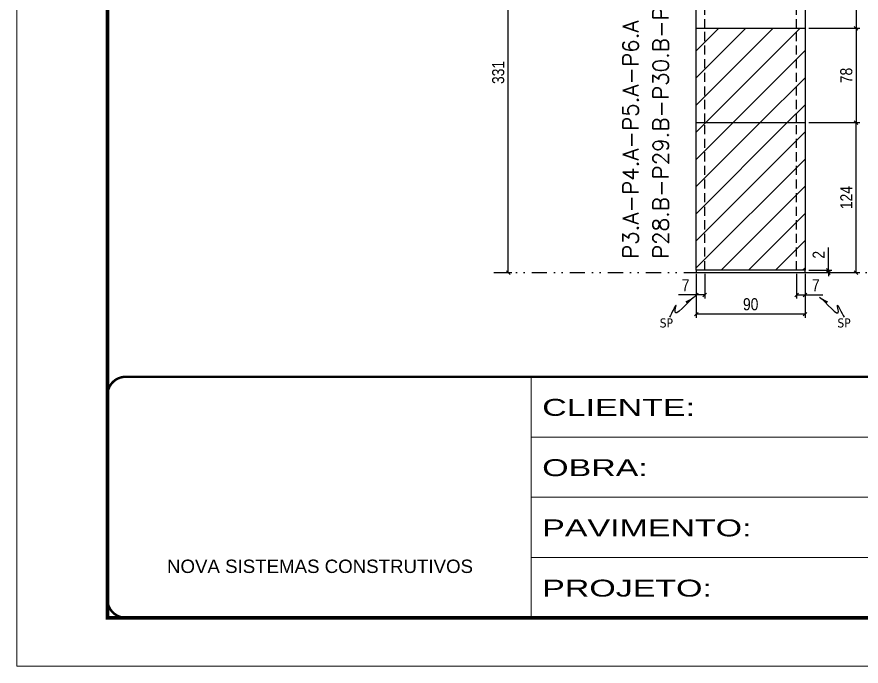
# Model space of a CAD drawing. Extents: x 808 to 7089, y -98 to 17032.
# Drawn here: x 5577 to 6275, y 14834 to 15371 of the extents above; entities that cross this region are included whole.
import ezdxf

# ---------------------------------------------------------------- set-up
doc = ezdxf.new("R2010")
doc.units = 0
for name, pattern in [('CONTINUO', [0]), ('DASHED', [0.75, 0.5, -0.25]), ('DIVIDE2', [0.625, 0.25, -0.125, 0, -0.125, 0, -0.125]), ('HIDDEN', [0.375, 0.25, -0.125])]:
    doc.linetypes.add(name, pattern=pattern)
for name, color, linetype in [('COTA', 241, 'Continuous'), ('Nível', 160, 'Continuous'), ('Painéis', 200, 'Continuous'), ('Sarrafo de Pressão', 42, 'HIDDEN'), ('texto', 7, 'Continuous')]:
    doc.layers.add(name, color=color, linetype=linetype)
for name, color, linetype, lineweight in [('Folhas', 255, 'Continuous', 9), ('REAPROVEITAMENTO', 251, 'Continuous', 9), ('SARRAFO DE PRESSAO', 251, 'DASHED', 9), ('Texto Seção', 7, 'Continuous', 15)]:
    doc.layers.add(name, color=color, linetype=linetype, lineweight=lineweight)
doc.styles.add('ARIAL', font='arial.ttf')
doc.styles.add('COTA TECNICA', font='techl___.ttf', dxfattribs={"height": 10})
doc.styles.add('COTA TECNICA-50', font='techl___.ttf', dxfattribs={"height": 10})
doc.styles.add('REGUA-120', font='ROMANS.shx', dxfattribs={"height": 15})
doc.styles.get("Standard").update_dxf_attribs({"font": 'arial.ttf'})
doc.styles.add('Tecnologia', font='')
doc.styles.get('Tecnologia').set_extended_font_data('Forgotten Futurist')
doc.dimstyles.new('COTA PAINEL-50', dxfattribs={"dimtxt": 10, "dimasz": 3, "dimexe": 3, "dimexo": 3, "dimgap": 3, "dimtad": 1, "dimdec": 1, "dimzin": 12, "dimdsep": 46, "dimtxsty": 'COTA TECNICA-50', "dimblk1": 'OBLIQUE', "dimblk2": 'OBLIQUE', "dimsah": 1, "dimcen": 0.9, "dimclrd": 4, "dimclre": 4, "dimclrt": 240, "dimadec": 1, "dimazin": 3, "dimtfac": 1, "dimtdec": 1, "dimtmove": 0, "dimatfit": 3, "dimfxl": 1, "dimtolj": 1, "dimtzin": 12, "dimarcsym": 0})
doc.dimstyles.new('PAINEL', dxfattribs={"dimtxt": 10, "dimasz": 3, "dimexe": 3, "dimexo": 3, "dimgap": 3, "dimtad": 1, "dimdec": 1, "dimzin": 12, "dimdsep": 46, "dimtxsty": 'COTA TECNICA', "dimblk1": 'OBLIQUE', "dimblk2": 'OBLIQUE', "dimsah": 1, "dimcen": 0.9, "dimclrd": 4, "dimclre": 4, "dimclrt": 240, "dimadec": 1, "dimazin": 3, "dimtfac": 1, "dimtdec": 1, "dimtmove": 0, "dimatfit": 3, "dimfxl": 1, "dimtolj": 1, "dimtzin": 12, "dimarcsym": 0})
doc.dimstyles.get("Standard").update_dxf_attribs({"dimtxt": 0.18, "dimasz": 0.18, "dimexe": 0.18, "dimexo": 0.0625, "dimgap": 0.09, "dimtad": 0, "dimtih": 1, "dimtoh": 1, "dimdec": 4, "dimzin": 0, "dimdsep": 46, "dimtxsty": 'Standard', "dimcen": 0.09, "dimadec": 0, "dimazin": 0, "dimtfac": 1, "dimtdec": 4, "dimtofl": 0, "dimtmove": 0, "dimatfit": 3, "dimfxl": 1, "dimtolj": 1, "dimtzin": 0, "dimarcsym": 0})
pattern_1 = [(45, (3170, 1148.575), (-11.22532, 11.22532), [])]

# ---------------------------------------------------------------- blocks, each defined once
blk = doc.blocks.new('9999999999')
at = {"color": 30, "linetype": 'CONTINUO'}
for p, q in [((98564.56, 34230.21), (98564.56, 34429.45)), ((98564.56, 34379.64), (99583.98, 34379.64)), ((98564.56, 34329.83), (99487.98, 34329.83)), ((98564.56, 34280.02), (99487.98, 34280.02))]:
    blk.add_line(p, q, dxfattribs=at)
at = {"color": 30, "linetype": 'CONTINUO', "const_width": 2}
blk.add_lwpolyline([(99583.98, 34230.21), (99583.98, 34414.45, 0.414214), (99568.98, 34429.45), (98228.98, 34429.45, 0.414214), (98213.98, 34414.45), (98213.98, 34245.21, 0.414214), (98228.98, 34230.21), (99583.98, 34230.21)], format="xyb", dxfattribs=at)
at = {"layer": 'Folhas'}
blk.add_lwpolyline([(98138.98, 34190.21), (99623.98, 34190.21), (99623.98, 35240.21), (98138.98, 35240.21)], close=True, dxfattribs=at)
at = {"layer": 'Folhas', "color": 30, "const_width": 3}
blk.add_lwpolyline([(98213.98, 34230.21), (99583.98, 34230.21), (99583.98, 35200.21), (98213.98, 35200.21)], close=True, dxfattribs=at)
at = {"color": 7, "linetype": 'Continuous', "ltscale": 5, "style": 'ARIAL'}
blk.add_text('NOVA SISTEMAS CONSTRUTIVOS', height=11.0592, dxfattribs=at).set_placement((98263.19, 34267.21))
at = {"layer": 'Folhas', "color": 7, "style": 'Tecnologia', "width": 1.5}
for s, p in [('CLIENTE:', (98573.65, 34397.17)), ('OBRA:', (98573.65, 34347.31)), ('PAVIMENTO:', (98573.65, 34297.5)), ('PROJETO:', (98573.65, 34247.69))]:
    blk.add_text(s, height=14, dxfattribs=at).set_placement(p)
blk = doc.blocks.new('_Oblique')
at = {"color": 0, "linetype": 'ByBlock', "lineweight": -2}
blk.add_line((-0.5, -0.5), (0.5, 0.5), dxfattribs=at)
blk = doc.blocks.new('*D94')
at = {"layer": 'COTA', "color": 4, "lineweight": -2, "transparency": 16777216}
for p, q in [((5974.34, 15490.32), (5986.19, 15490.32)), ((5983.19, 15159.32), (5983.19, 15490.32)), ((5974.34, 15159.32), (5986.19, 15159.32))]:
    blk.add_line(p, q, dxfattribs=at)
at = {"layer": 'Defpoints', "color": 0, "transparency": 16777216}
for p in [(5971.34, 15490.32), (5983.19, 15490.32), (5971.34, 15159.32)]:
    blk.add_point(p, dxfattribs=at)
at = {"layer": 'COTA', "color": 4, "lineweight": -2, "transparency": 16777216, "xscale": 3, "yscale": 3, "zscale": 3}
for p, rotation in [((5983.19, 15490.32), 90), ((5983.19, 15159.32), 270)]:
    blk.add_blockref('_Oblique', p, dxfattribs=dict(at, rotation=rotation))
at = {"layer": 'COTA', "color": 240, "transparency": 16777216, "insert": (5974.97, 15324.82), "char_height": 10, "attachment_point": 5, "rotation": 90, "style": 'COTA TECNICA-50'}
blk.add_mtext('\\A1;331', dxfattribs=at)
blk = doc.blocks.new('*D62')
at = {"layer": 'COTA', "color": 4, "lineweight": -2, "transparency": 16777216}
for p, q in [((6138.85, 15158.32), (6138.85, 15121.95)), ((6228.85, 15158.32), (6228.85, 15121.95)), ((6228.85, 15124.95), (6138.85, 15124.95))]:
    blk.add_line(p, q, dxfattribs=at)
at = {"layer": 'Defpoints', "color": 0, "transparency": 16777216}
for p in [(6138.85, 15161.32), (6228.85, 15161.32), (6138.85, 15124.95)]:
    blk.add_point(p, dxfattribs=at)
at = {"layer": 'COTA', "color": 4, "lineweight": -2, "transparency": 16777216, "xscale": 3, "yscale": 3, "zscale": 3, "rotation": 180}
blk.add_blockref('_Oblique', (6138.85, 15124.95), dxfattribs=at)
at = {"layer": 'COTA', "color": 4, "lineweight": -2, "transparency": 16777216, "xscale": 3, "yscale": 3, "zscale": 3}
blk.add_blockref('_Oblique', (6228.85, 15124.95), dxfattribs=at)
at = {"layer": 'COTA', "color": 240, "transparency": 16777216, "insert": (6183.85, 15133.09), "char_height": 10, "attachment_point": 5, "style": 'COTA TECNICA'}
blk.add_mtext('\\A1;90', dxfattribs=at)
blk = doc.blocks.new('*D63')
at = {"layer": 'COTA', "color": 4, "lineweight": -2, "transparency": 16777216}
for p, q in [((6221.85, 15158.32), (6221.85, 15137.81)), ((6228.85, 15156.32), (6228.85, 15137.81)), ((6221.85, 15140.81), (6228.85, 15140.81)), ((6228.85, 15140.81), (6243.58, 15140.81))]:
    blk.add_line(p, q, dxfattribs=at)
at = {"layer": 'Defpoints', "color": 0, "transparency": 16777216}
for p in [(6221.85, 15161.32), (6228.85, 15159.32), (6228.85, 15140.81)]:
    blk.add_point(p, dxfattribs=at)
at = {"layer": 'COTA', "color": 4, "lineweight": -2, "transparency": 16777216, "xscale": 3, "yscale": 3, "zscale": 3, "rotation": 180}
blk.add_blockref('_Oblique', (6221.85, 15140.81), dxfattribs=at)
at = {"layer": 'COTA', "color": 4, "lineweight": -2, "transparency": 16777216, "xscale": 3, "yscale": 3, "zscale": 3}
blk.add_blockref('_Oblique', (6228.85, 15140.81), dxfattribs=at)
at = {"layer": 'COTA', "color": 240, "transparency": 16777216, "insert": (6237.71, 15148.88), "char_height": 10, "attachment_point": 5, "style": 'COTA TECNICA-50'}
blk.add_mtext('\\A1;7', dxfattribs=at)
blk = doc.blocks.new('*D64')
at = {"layer": 'COTA', "color": 4, "lineweight": -2, "transparency": 16777216}
for p, q in [((6138.85, 15156.32), (6138.85, 15137.81)), ((6145.85, 15158.32), (6145.85, 15137.81)), ((6138.85, 15140.81), (6124.11, 15140.81)), ((6145.85, 15140.81), (6138.85, 15140.81))]:
    blk.add_line(p, q, dxfattribs=at)
at = {"layer": 'Defpoints', "color": 0, "transparency": 16777216}
for p in [(6138.85, 15159.32), (6145.85, 15161.32), (6138.85, 15140.81)]:
    blk.add_point(p, dxfattribs=at)
at = {"layer": 'COTA', "color": 4, "lineweight": -2, "transparency": 16777216, "xscale": 3, "yscale": 3, "zscale": 3, "rotation": 180}
blk.add_blockref('_Oblique', (6138.85, 15140.81), dxfattribs=at)
at = {"layer": 'COTA', "color": 4, "lineweight": -2, "transparency": 16777216, "xscale": 3, "yscale": 3, "zscale": 3}
blk.add_blockref('_Oblique', (6145.85, 15140.81), dxfattribs=at)
at = {"layer": 'COTA', "color": 240, "transparency": 16777216, "insert": (6129.98, 15148.88), "char_height": 10, "attachment_point": 5, "style": 'COTA TECNICA-50'}
blk.add_mtext('\\A1;7', dxfattribs=at)
blk = doc.blocks.new('*D65')
at = {"layer": 'COTA', "color": 4, "linetype": 'ByBlock', "lineweight": -2, "transparency": 16777216}
for p, q in [((6231.85, 15283.32), (6274.08, 15283.32)), ((6271.08, 15159.32), (6271.08, 15283.32)), ((6231.85, 15159.32), (6274.08, 15159.32))]:
    blk.add_line(p, q, dxfattribs=at)
at = {"layer": 'Defpoints', "color": 0, "linetype": 'ByBlock', "transparency": 16777216}
for p in [(6228.85, 15283.32), (6271.08, 15283.32), (6228.85, 15159.32)]:
    blk.add_point(p, dxfattribs=at)
at = {"layer": 'COTA', "color": 4, "linetype": 'ByBlock', "lineweight": -2, "transparency": 16777216, "xscale": 3, "yscale": 3, "zscale": 3}
for p, rotation in [((6271.08, 15283.32), 90), ((6271.08, 15159.32), 270)]:
    blk.add_blockref('_Oblique', p, dxfattribs=dict(at, rotation=rotation))
at = {"layer": 'COTA', "color": 240, "linetype": 'ByBlock', "transparency": 16777216, "insert": (6263, 15221.32), "char_height": 10, "attachment_point": 5, "rotation": 90, "style": 'COTA TECNICA'}
blk.add_mtext('\\A1;124', dxfattribs=at)
blk = doc.blocks.new('*D66')
at = {"layer": 'COTA', "color": 4, "lineweight": -2, "transparency": 16777216}
for p, q in [((6248.1, 15161.32), (6248.1, 15180.12)), ((6231.85, 15161.32), (6251.1, 15161.32)), ((6231.85, 15159.32), (6251.1, 15159.32)), ((6248.1, 15159.32), (6248.1, 15161.32)), ((6248.1, 15159.32), (6248.1, 15156.32))]:
    blk.add_line(p, q, dxfattribs=at)
at = {"layer": 'Defpoints', "color": 0, "transparency": 16777216}
for p in [(6228.85, 15161.32), (6228.85, 15159.32), (6248.1, 15159.32)]:
    blk.add_point(p, dxfattribs=at)
at = {"layer": 'COTA', "color": 4, "lineweight": -2, "transparency": 16777216, "xscale": 3, "yscale": 3, "zscale": 3}
for p, rotation in [((6248.1, 15161.32), 270), ((6248.1, 15159.32), 90)]:
    blk.add_blockref('_Oblique', p, dxfattribs=dict(at, rotation=rotation))
at = {"layer": 'COTA', "color": 240, "transparency": 16777216, "insert": (6240.1, 15174.06), "char_height": 10, "attachment_point": 5, "rotation": 90, "style": 'COTA TECNICA-50'}
blk.add_mtext('\\A1;2', dxfattribs=at)
blk = doc.blocks.new('*D67')
at = {"layer": 'COTA', "color": 4, "linetype": 'ByBlock', "lineweight": -2, "transparency": 16777216}
for p, q in [((6231.85, 15283.32), (6274.08, 15283.32)), ((6271.08, 15159.32), (6271.08, 15283.32)), ((6231.85, 15159.32), (6274.08, 15159.32))]:
    blk.add_line(p, q, dxfattribs=at)
at = {"layer": 'Defpoints', "color": 0, "linetype": 'ByBlock', "transparency": 16777216}
for p in [(6228.85, 15283.32), (6271.08, 15283.32), (6228.85, 15159.32)]:
    blk.add_point(p, dxfattribs=at)
at = {"layer": 'COTA', "color": 4, "linetype": 'ByBlock', "lineweight": -2, "transparency": 16777216, "xscale": 3, "yscale": 3, "zscale": 3}
for p, rotation in [((6271.08, 15283.32), 90), ((6271.08, 15159.32), 270)]:
    blk.add_blockref('_Oblique', p, dxfattribs=dict(at, rotation=rotation))
at = {"layer": 'COTA', "color": 240, "linetype": 'ByBlock', "transparency": 16777216, "insert": (6263, 15221.32), "char_height": 10, "attachment_point": 5, "rotation": 90, "style": 'COTA TECNICA'}
blk.add_mtext('\\A1;124', dxfattribs=at)
blk = doc.blocks.new('*D71')
at = {"layer": 'COTA', "color": 4, "lineweight": -2, "transparency": 16777216}
for p, q in [((6197.85, 15460.32), (6274.08, 15460.32)), ((6271.08, 15460.32), (6271.08, 15361.32)), ((6231.85, 15361.32), (6274.08, 15361.32))]:
    blk.add_line(p, q, dxfattribs=at)
at = {"layer": 'Defpoints', "color": 0, "transparency": 16777216}
for p in [(6194.85, 15460.32), (6228.85, 15361.32), (6271.08, 15361.32)]:
    blk.add_point(p, dxfattribs=at)
at = {"layer": 'COTA', "color": 4, "lineweight": -2, "transparency": 16777216, "xscale": 3, "yscale": 3, "zscale": 3}
for p, rotation in [((6271.08, 15460.32), 90), ((6271.08, 15361.32), 270)]:
    blk.add_blockref('_Oblique', p, dxfattribs=dict(at, rotation=rotation))
at = {"layer": 'COTA', "color": 240, "transparency": 16777216, "insert": (6262.99, 15410.82), "char_height": 10, "attachment_point": 5, "rotation": 90, "style": 'COTA TECNICA'}
blk.add_mtext('\\A1;99', dxfattribs=at)
blk = doc.blocks.new('*D84')
at = {"layer": 'COTA', "color": 4, "lineweight": -2, "transparency": 16777216}
for p, q in [((6231.85, 15361.32), (6274.08, 15361.32)), ((6271.08, 15361.32), (6271.08, 15283.32)), ((6231.85, 15283.32), (6274.08, 15283.32))]:
    blk.add_line(p, q, dxfattribs=at)
at = {"layer": 'Defpoints', "color": 0, "transparency": 16777216}
for p in [(6228.85, 15361.32), (6228.85, 15283.32), (6271.08, 15283.32)]:
    blk.add_point(p, dxfattribs=at)
at = {"layer": 'COTA', "color": 4, "lineweight": -2, "transparency": 16777216, "xscale": 3, "yscale": 3, "zscale": 3}
for p, rotation in [((6271.08, 15361.32), 90), ((6271.08, 15283.32), 270)]:
    blk.add_blockref('_Oblique', p, dxfattribs=dict(at, rotation=rotation))
at = {"layer": 'COTA', "color": 240, "transparency": 16777216, "insert": (6262.98, 15322.32), "char_height": 10, "attachment_point": 5, "rotation": 90, "style": 'COTA TECNICA'}
blk.add_mtext('\\A1;78', dxfattribs=at)

msp = doc.modelspace()

# ---------------------------------------------------------------- hatches: boundary and pattern name
at = {"layer": 'REAPROVEITAMENTO'}
h = msp.add_hatch(dxfattribs=at)
h.set_pattern_fill('ANSI31', color=256, scale=5)
h.set_pattern_definition(pattern_1)
h.paths.add_polyline_path([(6228.85, 15361.32), (6138.85, 15361.32), (6138.85, 15283.32), (6228.85, 15283.32)])
h = msp.add_hatch(dxfattribs=at)
h.set_pattern_fill('ANSI31', color=256, scale=5)
h.set_pattern_definition(pattern_1)
h.paths.add_polyline_path([(6228.85, 15283.32), (6138.85, 15283.32), (6138.85, 15161.32), (6228.85, 15161.32)])

# ---------------------------------------------------------------- linework, layer by layer
at = {"layer": 'Nível', "color": 4, "linetype": 'DIVIDE2', "ltscale": 50}
msp.add_line((5971.34, 15159.32), (7021.67, 15159.32), dxfattribs=at)
at = {"layer": 'Painéis'}
for p, q in [((6138.85, 15283.32), (6138.85, 15381.32)), ((6228.85, 15381.32), (6228.85, 15283.32)), ((6138.85, 15361.32), (6228.85, 15361.32))]:
    msp.add_line(p, q, dxfattribs=at)
for points in [[(6138.85, 15283.32), (6228.85, 15283.32), (6228.85, 15161.32), (6138.85, 15161.32)], [(6138.85, 15159.32), (6228.85, 15159.32), (6228.85, 15161.32), (6138.85, 15161.32)]]:
    msp.add_lwpolyline(points, close=True, dxfattribs=at)
at = {"layer": 'Sarrafo de Pressão', "ltscale": 30}
for p, q in [((6145.85, 15361.32), (6145.85, 15381.32)), ((6221.85, 15361.32), (6221.85, 15381.32)), ((6145.85, 15283.32), (6145.85, 15361.32)), ((6221.85, 15283.32), (6221.85, 15361.32)), ((6145.85, 15161.32), (6145.85, 15283.32)), ((6221.85, 15161.32), (6221.85, 15283.32))]:
    msp.add_line(p, q, dxfattribs=at)

# ---------------------------------------------------------------- block references
at = {"layer": 'SARRAFO DE PRESSAO', "color": 6, "linetype": 'ByBlock'}
msp.add_blockref('9999999999', (-92562.31, -19356.3), dxfattribs=at)

# ---------------------------------------------------------------- texts
at = {"layer": 'texto', "color": 0, "char_height": 7.5, "attachment_point": 5}
for insert in [(6114.07, 15117.64), (6261.09, 15117.64)]:
    msp.add_mtext('{\\fTahoma|b0|i0|c0|p34;\\C4;SP}', dxfattribs=dict(at, insert=insert))
at = {"layer": 'Texto Seção', "char_height": 13, "width": 285.3299, "attachment_point": 7, "rotation": 90, "style": 'REGUA-120'}
for s, insert in [('P28.B-P29.B-P30.B-P31.B', (6115.97, 15170.57)), ('P3.A-P4.A-P5.A-P6.A', (6090.97, 15170.57))]:
    msp.add_mtext(s, dxfattribs=dict(at, insert=insert))

# ---------------------------------------------------------------- dimensions: what is measured, and where the dimension line sits
at = {"layer": 'COTA'}
for base, p1, p2, angle, dimstyle, picture, middle in [((5983.19, 15490.32), (5971.34, 15159.32), (5971.34, 15490.32), 90, 'COTA PAINEL-50', '*D94', (5974.97, 15324.82)), ((6271.08, 15361.32), (6194.85, 15460.32), (6228.85, 15361.32), 90, 'PAINEL', '*D71', (6262.99, 15410.82)), ((6271.08, 15283.32), (6228.85, 15361.32), (6228.85, 15283.32), 90, 'PAINEL', '*D84', (6262.98, 15322.32)), ((6138.85, 15140.81), (6145.85, 15161.32), (6138.85, 15159.32), 180, 'COTA PAINEL-50', '*D64', (6129.98, 15148.88))]:
    dim = msp.add_linear_dim(base=base, p1=p1, p2=p2, angle=angle, dimstyle=dimstyle, dxfattribs=at)
    dim.commit()
    dim.dimension.update_dxf_attribs({"geometry": picture, "text_midpoint": middle})
at = {"layer": 'COTA', "linetype": 'ByBlock'}
for picture in ['*D65', '*D67']:
    dim = msp.add_aligned_dim(p1=(6228.85, 15159.32), p2=(6228.85, 15283.32), distance=-42.23, dimstyle='PAINEL', dxfattribs=at)
    dim.commit()
    dim.dimension.update_dxf_attribs({"geometry": picture, "text_midpoint": (6263, 15221.32)})
at = {"layer": 'COTA'}
dim = msp.add_linear_dim(base=(6248.1, 15159.32), p1=(6228.85, 15161.32), p2=(6228.85, 15159.32), angle=90, dimstyle='COTA PAINEL-50', dxfattribs=at)
dim.commit()
dim.dimension.update_dxf_attribs({"geometry": '*D66', "text_midpoint": (6248.1, 15174.06), "dimtype": 160})
dim = msp.add_linear_dim(base=(6138.85, 15124.95), p1=(6228.85, 15161.32), p2=(6138.85, 15161.32), angle=180, dimstyle='PAINEL', override={"dimarcsym": 2}, dxfattribs=at)
dim.commit()
dim.dimension.update_dxf_attribs({"geometry": '*D62', "text_midpoint": (6183.85, 15133.09)})
dim = msp.add_linear_dim(base=(6228.85, 15140.81), p1=(6221.85, 15161.32), p2=(6228.85, 15159.32), dimstyle='COTA PAINEL-50', dxfattribs=at)
dim.commit()
dim.dimension.update_dxf_attribs({"geometry": '*D63', "text_midpoint": (6237.71, 15148.88)})

# ---------------------------------------------------------------- leaders
at = {"layer": 'COTA', "path_type": 1}
for points in [[(6137.02, 15139.13), (6121.23, 15127.3), (6122.16, 15132.11), (6116.6, 15122.33)], [(6240.67, 15139.13), (6256.46, 15127.3), (6255.54, 15132.11), (6261.09, 15122.33)]]:
    msp.add_leader(points, dimstyle='Standard', override={"dimasz": 8}, dxfattribs=at)

doc.saveas('drawing.dxf')
